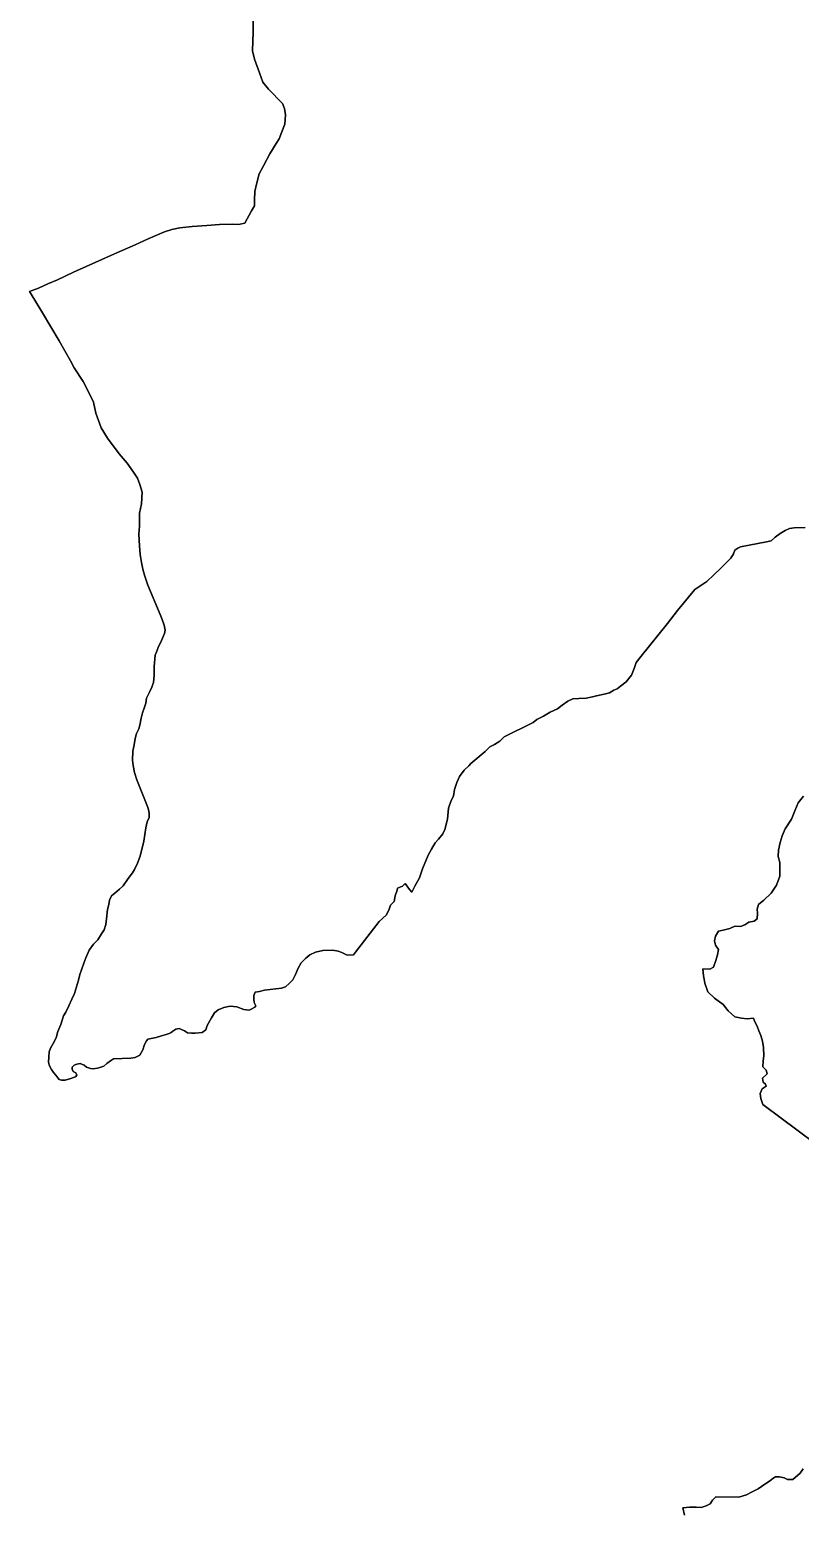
# Model space of a CAD drawing. Header units: inches. Extents: x 33.9 to 41.9, y -4.8 to 5.4.
# Drawn here: x 34.3843 to 34.4329, y 0.1517 to 0.2451 of the extents above; entities that cross this region are included whole.
import ezdxf

# ---------------------------------------------------------------- set-up
doc = ezdxf.new("R2010")
doc.units = ezdxf.units.IN
doc.header["$MEASUREMENT"] = 0
doc.layers.add('Counties', color=7, linetype='Continuous')

msp = doc.modelspace()

# ---------------------------------------------------------------- linework, layer by layer
at = {"layer": 'Counties'}
for points in [[(34.398369, 0.247174), (34.398395, 0.244928), (34.398341, 0.243724), (34.398474, 0.24319), (34.398793, 0.242334), (34.399005, 0.241746), (34.39935, 0.241318), (34.400227, 0.240408), (34.40036, 0.240087), (34.400413, 0.239686), (34.400386, 0.239098), (34.4002, 0.238617), (34.400014, 0.238189), (34.399828, 0.237895), (34.399429, 0.237226), (34.39903, 0.236478), (34.398765, 0.23597), (34.398605, 0.235328), (34.398499, 0.234873), (34.398472, 0.234339), (34.398472, 0.233964), (34.398286, 0.233643), (34.397866, 0.232861), (34.397462, 0.232794), (34.397091, 0.232805), (34.39626, 0.232794), (34.395463, 0.232726), (34.394531, 0.23267), (34.393768, 0.232568), (34.393251, 0.232467), (34.392802, 0.23232), (34.391769, 0.231879), (34.390938, 0.231506), (34.389647, 0.23093), (34.387069, 0.229783), (34.386048, 0.229297), (34.385441, 0.229049), (34.384857, 0.228766), (34.384296, 0.228574), (34.384335, 0.228501), (34.385098, 0.227224), (34.386165, 0.22546), (34.386872, 0.224206), (34.387096, 0.223753), (34.387674, 0.2229), (34.387899, 0.222459), (34.388314, 0.221589), (34.38846, 0.220899), (34.388808, 0.219984), (34.389201, 0.21934), (34.389947, 0.218339), (34.390452, 0.217763), (34.390845, 0.217186), (34.391092, 0.216813), (34.391238, 0.216406), (34.391395, 0.215932), (34.39135, 0.215186), (34.391226, 0.214598), (34.391221, 0.213779), (34.391187, 0.213281), (34.39122, 0.212547), (34.391265, 0.212004), (34.391344, 0.211495), (34.391422, 0.211077), (34.391534, 0.210693), (34.391737, 0.210071), (34.392527, 0.208235), (34.392651, 0.207907), (34.392774, 0.207556), (34.392831, 0.20724), (34.392797, 0.207025), (34.392673, 0.206731), (34.39255, 0.206449), (34.392426, 0.206211), (34.392314, 0.205918), (34.392213, 0.205658), (34.392139, 0.20494), (34.392139, 0.204409), (34.392094, 0.203934), (34.392004, 0.203652), (34.391859, 0.203335), (34.391656, 0.202962), (34.391611, 0.202646), (34.391522, 0.202318), (34.391409, 0.202035), (34.39133, 0.201696), (34.391252, 0.201256), (34.391173, 0.201018), (34.391022, 0.20073), (34.390954, 0.200414), (34.390887, 0.200018), (34.390808, 0.199622), (34.390785, 0.199057), (34.39083, 0.198707), (34.390909, 0.198266), (34.391055, 0.197803), (34.391717, 0.19613), (34.391806, 0.19587), (34.391829, 0.195666), (34.391829, 0.19544), (34.391705, 0.195158), (34.391627, 0.194785), (34.391548, 0.194378), (34.391492, 0.19396), (34.391267, 0.192999), (34.391099, 0.192559), (34.390907, 0.192163), (34.390784, 0.191948), (34.390514, 0.191609), (34.390189, 0.191146), (34.389953, 0.19092), (34.389672, 0.190683), (34.389459, 0.190502), (34.389335, 0.190242), (34.38929, 0.189971), (34.3892, 0.189654), (34.38915, 0.189061), (34.389105, 0.188699), (34.388992, 0.18836), (34.388824, 0.188123), (34.388599, 0.187738), (34.38833, 0.187456), (34.388049, 0.187094), (34.387847, 0.186597), (34.387712, 0.186258), (34.387555, 0.185851), (34.387465, 0.185546), (34.387386, 0.185207), (34.387134, 0.184365), (34.386965, 0.183992), (34.386763, 0.183574), (34.386572, 0.183178), (34.386426, 0.182941), (34.386257, 0.18241), (34.386077, 0.181958), (34.385965, 0.181573), (34.385785, 0.181212), (34.385606, 0.180918), (34.385533, 0.180686), (34.38551, 0.180347), (34.385488, 0.180042), (34.385521, 0.179861), (34.385589, 0.179726), (34.385667, 0.179567), (34.385802, 0.179386), (34.385948, 0.179217), (34.386082, 0.179036), (34.386161, 0.178934), (34.386296, 0.178889), (34.386543, 0.178889), (34.386902, 0.179002), (34.387059, 0.179058), (34.387194, 0.179104), (34.387261, 0.179217), (34.387205, 0.179352), (34.387048, 0.179454), (34.386981, 0.17959), (34.386981, 0.179725), (34.387093, 0.17985), (34.387273, 0.179906), (34.387475, 0.179951), (34.387744, 0.179838), (34.38789, 0.179714), (34.388126, 0.179635), (34.388306, 0.179623), (34.388564, 0.179646), (34.388721, 0.179702), (34.388979, 0.179782), (34.38917, 0.17994), (34.389384, 0.180121), (34.389575, 0.180245), (34.390675, 0.180279), (34.390945, 0.180335), (34.391236, 0.180482), (34.391427, 0.18081), (34.39154, 0.181137), (34.391652, 0.181386), (34.391742, 0.181476), (34.392275, 0.181584), (34.392601, 0.181697), (34.392904, 0.181776), (34.393084, 0.181844), (34.393218, 0.1819), (34.393319, 0.18199), (34.39351, 0.182103), (34.393713, 0.182149), (34.39406, 0.182013), (34.39424, 0.181889), (34.394498, 0.181855), (34.394734, 0.181855), (34.395172, 0.1819), (34.395397, 0.182069), (34.395487, 0.18234), (34.395767, 0.182815), (34.395947, 0.183132), (34.396183, 0.183324), (34.396531, 0.183471), (34.396946, 0.18355), (34.397351, 0.183527), (34.3978, 0.183357), (34.398131, 0.183318), (34.398299, 0.183397), (34.398501, 0.183498), (34.398546, 0.183578), (34.398445, 0.183792), (34.398434, 0.18403), (34.398434, 0.184233), (34.398513, 0.184437), (34.398782, 0.184493), (34.399097, 0.184572), (34.400163, 0.184696), (34.400422, 0.184787), (34.400669, 0.185001), (34.400893, 0.185216), (34.40105, 0.185544), (34.40123, 0.185951), (34.401421, 0.186278), (34.401702, 0.186583), (34.401949, 0.186787), (34.402319, 0.186956), (34.40278, 0.187058), (34.403398, 0.187081), (34.403745, 0.187024), (34.40397, 0.186933), (34.404301, 0.18677), (34.404706, 0.186792), (34.40484, 0.186962), (34.406323, 0.188894), (34.406772, 0.18929), (34.406929, 0.189595), (34.407042, 0.189911), (34.407266, 0.19016), (34.407345, 0.190499), (34.407457, 0.19086), (34.407491, 0.190985), (34.407794, 0.191109), (34.407962, 0.191279), (34.408232, 0.190917), (34.408378, 0.190747), (34.408569, 0.19112), (34.408861, 0.191651), (34.409057, 0.1922), (34.409417, 0.19307), (34.40963, 0.193454), (34.409855, 0.193838), (34.410068, 0.194076), (34.410349, 0.194403), (34.410473, 0.194686), (34.41063, 0.195341), (34.410692, 0.196025), (34.41086, 0.196522), (34.411017, 0.196782), (34.411074, 0.197212), (34.41122, 0.197641), (34.411388, 0.198026), (34.411692, 0.198421), (34.411984, 0.198704), (34.412107, 0.19885), (34.413005, 0.199596), (34.413297, 0.19989), (34.413589, 0.200037), (34.413937, 0.20024), (34.414196, 0.200512), (34.416026, 0.201427), (34.416273, 0.201619), (34.416677, 0.201822), (34.417115, 0.202071), (34.417564, 0.202286), (34.417856, 0.202523), (34.418227, 0.20276), (34.41853, 0.202907), (34.418912, 0.202941), (34.419372, 0.202963), (34.419765, 0.203042), (34.420035, 0.20311), (34.420517, 0.203201), (34.420843, 0.203302), (34.421124, 0.20346), (34.421326, 0.203551), (34.421539, 0.203709), (34.421899, 0.203991), (34.422236, 0.20441), (34.422404, 0.204816), (34.422517, 0.205212), (34.422842, 0.205608), (34.424493, 0.207664), (34.425133, 0.208467), (34.426223, 0.2098), (34.426975, 0.210309), (34.427413, 0.210715), (34.42784, 0.211122), (34.428165, 0.211439), (34.428491, 0.211778), (34.428671, 0.212038), (34.42875, 0.212275), (34.428929, 0.212399), (34.429098, 0.21249), (34.430748, 0.212806), (34.431029, 0.212874), (34.431287, 0.2131), (34.431601, 0.213326), (34.431927, 0.213506), (34.432185, 0.213631), (34.432477, 0.213676), (34.433174, 0.213698)], [(34.433174, 0.213698), (34.432477, 0.213676), (34.432185, 0.213631), (34.431927, 0.213506), (34.431601, 0.213326), (34.431287, 0.2131), (34.431029, 0.212874), (34.430748, 0.212806), (34.429098, 0.21249), (34.428929, 0.212399), (34.42875, 0.212275), (34.428671, 0.212038), (34.428491, 0.211778), (34.428165, 0.211439), (34.42784, 0.211122), (34.427413, 0.210715), (34.426975, 0.210309), (34.426223, 0.2098), (34.425133, 0.208467), (34.424493, 0.207664), (34.422842, 0.205608), (34.422517, 0.205212), (34.422404, 0.204816), (34.422236, 0.20441), (34.421899, 0.203991), (34.421539, 0.203709), (34.421326, 0.203551), (34.421124, 0.20346), (34.420843, 0.203302), (34.420517, 0.203201), (34.420035, 0.20311), (34.419765, 0.203042), (34.419372, 0.202963), (34.418912, 0.202941), (34.41853, 0.202907), (34.418227, 0.20276), (34.417856, 0.202523), (34.417564, 0.202286), (34.417115, 0.202071), (34.416677, 0.201822), (34.416273, 0.201619), (34.416026, 0.201427), (34.414196, 0.200512), (34.413937, 0.20024), (34.413589, 0.200037), (34.413297, 0.19989), (34.413005, 0.199596), (34.412107, 0.19885), (34.411984, 0.198704), (34.411692, 0.198421), (34.411388, 0.198026), (34.41122, 0.197641), (34.411074, 0.197212), (34.411017, 0.196782), (34.41086, 0.196522), (34.410692, 0.196025), (34.41063, 0.195341), (34.410473, 0.194686), (34.410349, 0.194403), (34.410068, 0.194076), (34.409855, 0.193838), (34.40963, 0.193454), (34.409417, 0.19307), (34.409057, 0.1922), (34.408861, 0.191651), (34.408569, 0.19112), (34.408378, 0.190747), (34.408232, 0.190917), (34.407962, 0.191279), (34.407794, 0.191109), (34.407491, 0.190985), (34.407457, 0.19086), (34.407345, 0.190499), (34.407266, 0.19016), (34.407042, 0.189911), (34.406929, 0.189595), (34.406772, 0.18929), (34.406323, 0.188894), (34.40484, 0.186962), (34.404706, 0.186792), (34.404301, 0.18677), (34.40397, 0.186933), (34.403745, 0.187024), (34.403398, 0.187081), (34.40278, 0.187058), (34.402319, 0.186956), (34.401949, 0.186787), (34.401702, 0.186583), (34.401421, 0.186278), (34.40123, 0.185951), (34.40105, 0.185544), (34.400893, 0.185216), (34.400669, 0.185001), (34.400422, 0.184787), (34.400163, 0.184696), (34.399097, 0.184572), (34.398782, 0.184493), (34.398513, 0.184437), (34.398434, 0.184233), (34.398434, 0.18403), (34.398445, 0.183792), (34.398546, 0.183578), (34.398501, 0.183498), (34.398299, 0.183397), (34.398131, 0.183318), (34.3978, 0.183357), (34.397351, 0.183527), (34.396946, 0.18355), (34.396531, 0.183471), (34.396183, 0.183324), (34.395947, 0.183132), (34.395767, 0.182815), (34.395487, 0.18234), (34.395397, 0.182069), (34.395172, 0.1819), (34.394734, 0.181855), (34.394498, 0.181855), (34.39424, 0.181889), (34.39406, 0.182013), (34.393713, 0.182149), (34.39351, 0.182103), (34.393319, 0.18199), (34.393218, 0.1819), (34.393084, 0.181844), (34.392904, 0.181776), (34.392601, 0.181697), (34.392275, 0.181584), (34.391742, 0.181476), (34.391652, 0.181386), (34.39154, 0.181137), (34.391427, 0.18081), (34.391236, 0.180482), (34.390945, 0.180335), (34.390675, 0.180279), (34.389575, 0.180245), (34.389384, 0.180121), (34.38917, 0.17994), (34.388979, 0.179782), (34.388721, 0.179702), (34.388564, 0.179646), (34.388306, 0.179623), (34.388126, 0.179635), (34.38789, 0.179714), (34.387744, 0.179838), (34.387475, 0.179951), (34.387273, 0.179906), (34.387093, 0.17985), (34.386981, 0.179725), (34.386981, 0.17959), (34.387048, 0.179454), (34.387205, 0.179352), (34.387261, 0.179217), (34.387194, 0.179104), (34.387059, 0.179058), (34.386902, 0.179002), (34.386543, 0.178889), (34.386296, 0.178889), (34.386161, 0.178934), (34.386082, 0.179036), (34.385948, 0.179217), (34.385802, 0.179386), (34.385667, 0.179567), (34.385589, 0.179726), (34.385521, 0.179861), (34.385488, 0.180042), (34.38551, 0.180347), (34.385533, 0.180686), (34.385606, 0.180918), (34.385785, 0.181212), (34.385965, 0.181573), (34.386077, 0.181958), (34.386257, 0.18241), (34.386426, 0.182941), (34.386572, 0.183178), (34.386763, 0.183574), (34.386965, 0.183992), (34.387134, 0.184365), (34.387386, 0.185207), (34.387465, 0.185546), (34.387555, 0.185851), (34.387712, 0.186258), (34.387847, 0.186597), (34.388049, 0.187094), (34.38833, 0.187456), (34.388599, 0.187738), (34.388824, 0.188123), (34.388992, 0.18836), (34.389105, 0.188699), (34.38915, 0.189061), (34.3892, 0.189654), (34.38929, 0.189971), (34.389335, 0.190242), (34.389459, 0.190502), (34.389672, 0.190683), (34.389953, 0.19092), (34.390189, 0.191146), (34.390514, 0.191609), (34.390784, 0.191948), (34.390907, 0.192163), (34.391099, 0.192559), (34.391267, 0.192999), (34.391492, 0.19396), (34.391548, 0.194378), (34.391627, 0.194785), (34.391705, 0.195158), (34.391829, 0.19544), (34.391829, 0.195666), (34.391806, 0.19587), (34.391717, 0.19613), (34.391055, 0.197803), (34.390909, 0.198266), (34.39083, 0.198707), (34.390785, 0.199057), (34.390808, 0.199622), (34.390887, 0.200018), (34.390954, 0.200414), (34.391022, 0.20073), (34.391173, 0.201018), (34.391252, 0.201256), (34.39133, 0.201696), (34.391409, 0.202035), (34.391522, 0.202318), (34.391611, 0.202646), (34.391656, 0.202962), (34.391859, 0.203335), (34.392004, 0.203652), (34.392094, 0.203934), (34.392139, 0.204409), (34.392139, 0.20494), (34.392213, 0.205658), (34.392314, 0.205918), (34.392426, 0.206211), (34.39255, 0.206449), (34.392673, 0.206731), (34.392797, 0.207025), (34.392831, 0.20724), (34.392774, 0.207556), (34.392651, 0.207907), (34.392527, 0.208235), (34.391737, 0.210071), (34.391534, 0.210693), (34.391422, 0.211077), (34.391344, 0.211495), (34.391265, 0.212004), (34.39122, 0.212547), (34.391187, 0.213281), (34.391221, 0.213779), (34.391226, 0.214598), (34.39135, 0.215186), (34.391395, 0.215932), (34.391238, 0.216406), (34.391092, 0.216813), (34.390845, 0.217186), (34.390452, 0.217763), (34.389947, 0.218339), (34.389201, 0.21934), (34.388808, 0.219984), (34.38846, 0.220899), (34.388314, 0.221589), (34.387899, 0.222459), (34.387674, 0.2229), (34.387096, 0.223753), (34.386872, 0.224206), (34.386165, 0.22546), (34.385098, 0.227224), (34.384335, 0.228501), (34.384296, 0.228574), (34.384857, 0.228766), (34.385441, 0.229049), (34.386048, 0.229297), (34.387069, 0.229783), (34.389647, 0.23093), (34.390938, 0.231506), (34.391769, 0.231879), (34.392802, 0.23232), (34.393251, 0.232467), (34.393768, 0.232568), (34.394531, 0.23267), (34.395463, 0.232726), (34.39626, 0.232794), (34.397091, 0.232805), (34.397462, 0.232794), (34.397866, 0.232861), (34.398286, 0.233643), (34.398472, 0.233964), (34.398472, 0.234339), (34.398499, 0.234873), (34.398605, 0.235328), (34.398765, 0.23597), (34.39903, 0.236478), (34.399429, 0.237226), (34.399828, 0.237895), (34.400014, 0.238189), (34.4002, 0.238617), (34.400386, 0.239098), (34.400413, 0.239686), (34.40036, 0.240087), (34.400227, 0.240408), (34.39935, 0.241318), (34.399005, 0.241746), (34.398793, 0.242334), (34.398474, 0.24319), (34.398341, 0.243724), (34.398395, 0.244928), (34.398369, 0.247174)], [(34.398369, 0.247174), (34.398395, 0.244928), (34.398341, 0.243724), (34.398474, 0.24319), (34.398793, 0.242334), (34.399005, 0.241746), (34.39935, 0.241318), (34.400227, 0.240408), (34.40036, 0.240087), (34.400413, 0.239686), (34.400386, 0.239098), (34.4002, 0.238617), (34.400014, 0.238189), (34.399828, 0.237895), (34.399429, 0.237226), (34.39903, 0.236478), (34.398765, 0.23597), (34.398605, 0.235328), (34.398499, 0.234873), (34.398472, 0.234339), (34.398472, 0.233964), (34.398286, 0.233643), (34.397866, 0.232861), (34.397462, 0.232794), (34.397091, 0.232805), (34.39626, 0.232794), (34.395463, 0.232726), (34.394531, 0.23267), (34.393768, 0.232568), (34.393251, 0.232467), (34.392802, 0.23232), (34.391769, 0.231879), (34.390938, 0.231506), (34.389647, 0.23093), (34.387069, 0.229783), (34.386048, 0.229297), (34.385441, 0.229049), (34.384857, 0.228766), (34.384296, 0.228574), (34.384335, 0.228501), (34.385098, 0.227224), (34.386165, 0.22546), (34.386872, 0.224206), (34.387096, 0.223753), (34.387674, 0.2229), (34.387899, 0.222459), (34.388314, 0.221589), (34.38846, 0.220899), (34.388808, 0.219984), (34.389201, 0.21934), (34.389947, 0.218339), (34.390452, 0.217763), (34.390845, 0.217186), (34.391092, 0.216813), (34.391238, 0.216406), (34.391395, 0.215932), (34.39135, 0.215186), (34.391226, 0.214598), (34.391221, 0.213779), (34.391187, 0.213281), (34.39122, 0.212547), (34.391265, 0.212004), (34.391344, 0.211495), (34.391422, 0.211077), (34.391534, 0.210693), (34.391737, 0.210071), (34.392527, 0.208235), (34.392651, 0.207907), (34.392774, 0.207556), (34.392831, 0.20724), (34.392797, 0.207025), (34.392673, 0.206731), (34.39255, 0.206449), (34.392426, 0.206211), (34.392314, 0.205918), (34.392213, 0.205658), (34.392139, 0.20494), (34.392139, 0.204409), (34.392094, 0.203934), (34.392004, 0.203652), (34.391859, 0.203335), (34.391656, 0.202962), (34.391611, 0.202646), (34.391522, 0.202318), (34.391409, 0.202035), (34.39133, 0.201696), (34.391252, 0.201256), (34.391173, 0.201018), (34.391022, 0.20073), (34.390954, 0.200414), (34.390887, 0.200018), (34.390808, 0.199622), (34.390785, 0.199057), (34.39083, 0.198707), (34.390909, 0.198266), (34.391055, 0.197803), (34.391717, 0.19613), (34.391806, 0.19587), (34.391829, 0.195666), (34.391829, 0.19544), (34.391705, 0.195158), (34.391627, 0.194785), (34.391548, 0.194378), (34.391492, 0.19396), (34.391267, 0.192999), (34.391099, 0.192559), (34.390907, 0.192163), (34.390784, 0.191948), (34.390514, 0.191609), (34.390189, 0.191146), (34.389953, 0.19092), (34.389672, 0.190683), (34.389459, 0.190502), (34.389335, 0.190242), (34.38929, 0.189971), (34.3892, 0.189654), (34.38915, 0.189061), (34.389105, 0.188699), (34.388992, 0.18836), (34.388824, 0.188123), (34.388599, 0.187738), (34.38833, 0.187456), (34.388049, 0.187094), (34.387847, 0.186597), (34.387712, 0.186258), (34.387555, 0.185851), (34.387465, 0.185546), (34.387386, 0.185207), (34.387134, 0.184365), (34.386965, 0.183992), (34.386763, 0.183574), (34.386572, 0.183178), (34.386426, 0.182941), (34.386257, 0.18241), (34.386077, 0.181958), (34.385965, 0.181573), (34.385785, 0.181212), (34.385606, 0.180918), (34.385533, 0.180686), (34.38551, 0.180347), (34.385488, 0.180042), (34.385521, 0.179861), (34.385589, 0.179726), (34.385667, 0.179567), (34.385802, 0.179386), (34.385948, 0.179217), (34.386082, 0.179036), (34.386161, 0.178934), (34.386296, 0.178889), (34.386543, 0.178889), (34.386902, 0.179002), (34.387059, 0.179058), (34.387194, 0.179104), (34.387261, 0.179217), (34.387205, 0.179352), (34.387048, 0.179454), (34.386981, 0.17959), (34.386981, 0.179725), (34.387093, 0.17985), (34.387273, 0.179906), (34.387475, 0.179951), (34.387744, 0.179838), (34.38789, 0.179714), (34.388126, 0.179635), (34.388306, 0.179623), (34.388564, 0.179646), (34.388721, 0.179702), (34.388979, 0.179782), (34.38917, 0.17994), (34.389384, 0.180121), (34.389575, 0.180245), (34.390675, 0.180279), (34.390945, 0.180335), (34.391236, 0.180482), (34.391427, 0.18081), (34.39154, 0.181137), (34.391652, 0.181386), (34.391742, 0.181476), (34.392275, 0.181584), (34.392601, 0.181697), (34.392904, 0.181776), (34.393084, 0.181844), (34.393218, 0.1819), (34.393319, 0.18199), (34.39351, 0.182103), (34.393713, 0.182149), (34.39406, 0.182013), (34.39424, 0.181889), (34.394498, 0.181855), (34.394734, 0.181855), (34.395172, 0.1819), (34.395397, 0.182069), (34.395487, 0.18234), (34.395767, 0.182815), (34.395947, 0.183132), (34.396183, 0.183324), (34.396531, 0.183471), (34.396946, 0.18355), (34.397351, 0.183527), (34.3978, 0.183357), (34.398131, 0.183318), (34.398299, 0.183397), (34.398501, 0.183498), (34.398546, 0.183578), (34.398445, 0.183792), (34.398434, 0.18403), (34.398434, 0.184233), (34.398513, 0.184437), (34.398782, 0.184493), (34.399097, 0.184572), (34.400163, 0.184696), (34.400422, 0.184787), (34.400669, 0.185001), (34.400893, 0.185216), (34.40105, 0.185544), (34.40123, 0.185951), (34.401421, 0.186278), (34.401702, 0.186583), (34.401949, 0.186787), (34.402319, 0.186956), (34.40278, 0.187058), (34.403398, 0.187081), (34.403745, 0.187024), (34.40397, 0.186933), (34.404301, 0.18677), (34.404706, 0.186792), (34.40484, 0.186962), (34.406323, 0.188894), (34.406772, 0.18929), (34.406929, 0.189595), (34.407042, 0.189911), (34.407266, 0.19016), (34.407345, 0.190499), (34.407457, 0.19086), (34.407491, 0.190985), (34.407794, 0.191109), (34.407962, 0.191279), (34.408232, 0.190917), (34.408378, 0.190747), (34.408569, 0.19112), (34.408861, 0.191651), (34.409057, 0.1922), (34.409417, 0.19307), (34.40963, 0.193454), (34.409855, 0.193838), (34.410068, 0.194076), (34.410349, 0.194403), (34.410473, 0.194686), (34.41063, 0.195341), (34.410692, 0.196025), (34.41086, 0.196522), (34.411017, 0.196782), (34.411074, 0.197212), (34.41122, 0.197641), (34.411388, 0.198026), (34.411692, 0.198421), (34.411984, 0.198704), (34.412107, 0.19885), (34.413005, 0.199596), (34.413297, 0.19989), (34.413589, 0.200037), (34.413937, 0.20024), (34.414196, 0.200512), (34.416026, 0.201427), (34.416273, 0.201619), (34.416677, 0.201822), (34.417115, 0.202071), (34.417564, 0.202286), (34.417856, 0.202523), (34.418227, 0.20276), (34.41853, 0.202907), (34.418912, 0.202941), (34.419372, 0.202963), (34.419765, 0.203042), (34.420035, 0.20311), (34.420517, 0.203201), (34.420843, 0.203302), (34.421124, 0.20346), (34.421326, 0.203551), (34.421539, 0.203709), (34.421899, 0.203991), (34.422236, 0.20441), (34.422404, 0.204816), (34.422517, 0.205212), (34.422842, 0.205608), (34.424493, 0.207664), (34.425133, 0.208467), (34.426223, 0.2098), (34.426975, 0.210309), (34.427413, 0.210715), (34.42784, 0.211122), (34.428165, 0.211439), (34.428491, 0.211778), (34.428671, 0.212038), (34.42875, 0.212275), (34.428929, 0.212399), (34.429098, 0.21249), (34.430748, 0.212806), (34.431029, 0.212874), (34.431287, 0.2131), (34.431601, 0.213326), (34.431927, 0.213506), (34.432185, 0.213631), (34.432477, 0.213676), (34.433174, 0.213698)], [(34.433174, 0.213698), (34.432477, 0.213676), (34.432185, 0.213631), (34.431927, 0.213506), (34.431601, 0.213326), (34.431287, 0.2131), (34.431029, 0.212874), (34.430748, 0.212806), (34.429098, 0.21249), (34.428929, 0.212399), (34.42875, 0.212275), (34.428671, 0.212038), (34.428491, 0.211778), (34.428165, 0.211439), (34.42784, 0.211122), (34.427413, 0.210715), (34.426975, 0.210309), (34.426223, 0.2098), (34.425133, 0.208467), (34.424493, 0.207664), (34.422842, 0.205608), (34.422517, 0.205212), (34.422404, 0.204816), (34.422236, 0.20441), (34.421899, 0.203991), (34.421539, 0.203709), (34.421326, 0.203551), (34.421124, 0.20346), (34.420843, 0.203302), (34.420517, 0.203201), (34.420035, 0.20311), (34.419765, 0.203042), (34.419372, 0.202963), (34.418912, 0.202941), (34.41853, 0.202907), (34.418227, 0.20276), (34.417856, 0.202523), (34.417564, 0.202286), (34.417115, 0.202071), (34.416677, 0.201822), (34.416273, 0.201619), (34.416026, 0.201427), (34.414196, 0.200512), (34.413937, 0.20024), (34.413589, 0.200037), (34.413297, 0.19989), (34.413005, 0.199596), (34.412107, 0.19885), (34.411984, 0.198704), (34.411692, 0.198421), (34.411388, 0.198026), (34.41122, 0.197641), (34.411074, 0.197212), (34.411017, 0.196782), (34.41086, 0.196522), (34.410692, 0.196025), (34.41063, 0.195341), (34.410473, 0.194686), (34.410349, 0.194403), (34.410068, 0.194076), (34.409855, 0.193838), (34.40963, 0.193454), (34.409417, 0.19307), (34.409057, 0.1922), (34.408861, 0.191651), (34.408569, 0.19112), (34.408378, 0.190747), (34.408232, 0.190917), (34.407962, 0.191279), (34.407794, 0.191109), (34.407491, 0.190985), (34.407457, 0.19086), (34.407345, 0.190499), (34.407266, 0.19016), (34.407042, 0.189911), (34.406929, 0.189595), (34.406772, 0.18929), (34.406323, 0.188894), (34.40484, 0.186962), (34.404706, 0.186792), (34.404301, 0.18677), (34.40397, 0.186933), (34.403745, 0.187024), (34.403398, 0.187081), (34.40278, 0.187058), (34.402319, 0.186956), (34.401949, 0.186787), (34.401702, 0.186583), (34.401421, 0.186278), (34.40123, 0.185951), (34.40105, 0.185544), (34.400893, 0.185216), (34.400669, 0.185001), (34.400422, 0.184787), (34.400163, 0.184696), (34.399097, 0.184572), (34.398782, 0.184493), (34.398513, 0.184437), (34.398434, 0.184233), (34.398434, 0.18403), (34.398445, 0.183792), (34.398546, 0.183578), (34.398501, 0.183498), (34.398299, 0.183397), (34.398131, 0.183318), (34.3978, 0.183357), (34.397351, 0.183527), (34.396946, 0.18355), (34.396531, 0.183471), (34.396183, 0.183324), (34.395947, 0.183132), (34.395767, 0.182815), (34.395487, 0.18234), (34.395397, 0.182069), (34.395172, 0.1819), (34.394734, 0.181855), (34.394498, 0.181855), (34.39424, 0.181889), (34.39406, 0.182013), (34.393713, 0.182149), (34.39351, 0.182103), (34.393319, 0.18199), (34.393218, 0.1819), (34.393084, 0.181844), (34.392904, 0.181776), (34.392601, 0.181697), (34.392275, 0.181584), (34.391742, 0.181476), (34.391652, 0.181386), (34.39154, 0.181137), (34.391427, 0.18081), (34.391236, 0.180482), (34.390945, 0.180335), (34.390675, 0.180279), (34.389575, 0.180245), (34.389384, 0.180121), (34.38917, 0.17994), (34.388979, 0.179782), (34.388721, 0.179702), (34.388564, 0.179646), (34.388306, 0.179623), (34.388126, 0.179635), (34.38789, 0.179714), (34.387744, 0.179838), (34.387475, 0.179951), (34.387273, 0.179906), (34.387093, 0.17985), (34.386981, 0.179725), (34.386981, 0.17959), (34.387048, 0.179454), (34.387205, 0.179352), (34.387261, 0.179217), (34.387194, 0.179104), (34.387059, 0.179058), (34.386902, 0.179002), (34.386543, 0.178889), (34.386296, 0.178889), (34.386161, 0.178934), (34.386082, 0.179036), (34.385948, 0.179217), (34.385802, 0.179386), (34.385667, 0.179567), (34.385589, 0.179726), (34.385521, 0.179861), (34.385488, 0.180042), (34.38551, 0.180347), (34.385533, 0.180686), (34.385606, 0.180918), (34.385785, 0.181212), (34.385965, 0.181573), (34.386077, 0.181958), (34.386257, 0.18241), (34.386426, 0.182941), (34.386572, 0.183178), (34.386763, 0.183574), (34.386965, 0.183992), (34.387134, 0.184365), (34.387386, 0.185207), (34.387465, 0.185546), (34.387555, 0.185851), (34.387712, 0.186258), (34.387847, 0.186597), (34.388049, 0.187094), (34.38833, 0.187456), (34.388599, 0.187738), (34.388824, 0.188123), (34.388992, 0.18836), (34.389105, 0.188699), (34.38915, 0.189061), (34.3892, 0.189654), (34.38929, 0.189971), (34.389335, 0.190242), (34.389459, 0.190502), (34.389672, 0.190683), (34.389953, 0.19092), (34.390189, 0.191146), (34.390514, 0.191609), (34.390784, 0.191948), (34.390907, 0.192163), (34.391099, 0.192559), (34.391267, 0.192999), (34.391492, 0.19396), (34.391548, 0.194378), (34.391627, 0.194785), (34.391705, 0.195158), (34.391829, 0.19544), (34.391829, 0.195666), (34.391806, 0.19587), (34.391717, 0.19613), (34.391055, 0.197803), (34.390909, 0.198266), (34.39083, 0.198707), (34.390785, 0.199057), (34.390808, 0.199622), (34.390887, 0.200018), (34.390954, 0.200414), (34.391022, 0.20073), (34.391173, 0.201018), (34.391252, 0.201256), (34.39133, 0.201696), (34.391409, 0.202035), (34.391522, 0.202318), (34.391611, 0.202646), (34.391656, 0.202962), (34.391859, 0.203335), (34.392004, 0.203652), (34.392094, 0.203934), (34.392139, 0.204409), (34.392139, 0.20494), (34.392213, 0.205658), (34.392314, 0.205918), (34.392426, 0.206211), (34.39255, 0.206449), (34.392673, 0.206731), (34.392797, 0.207025), (34.392831, 0.20724), (34.392774, 0.207556), (34.392651, 0.207907), (34.392527, 0.208235), (34.391737, 0.210071), (34.391534, 0.210693), (34.391422, 0.211077), (34.391344, 0.211495), (34.391265, 0.212004), (34.39122, 0.212547), (34.391187, 0.213281), (34.391221, 0.213779), (34.391226, 0.214598), (34.39135, 0.215186), (34.391395, 0.215932), (34.391238, 0.216406), (34.391092, 0.216813), (34.390845, 0.217186), (34.390452, 0.217763), (34.389947, 0.218339), (34.389201, 0.21934), (34.388808, 0.219984), (34.38846, 0.220899), (34.388314, 0.221589), (34.387899, 0.222459), (34.387674, 0.2229), (34.387096, 0.223753), (34.386872, 0.224206), (34.386165, 0.22546), (34.385098, 0.227224), (34.384335, 0.228501), (34.384296, 0.228574), (34.384857, 0.228766), (34.385441, 0.229049), (34.386048, 0.229297), (34.387069, 0.229783), (34.389647, 0.23093), (34.390938, 0.231506), (34.391769, 0.231879), (34.392802, 0.23232), (34.393251, 0.232467), (34.393768, 0.232568), (34.394531, 0.23267), (34.395463, 0.232726), (34.39626, 0.232794), (34.397091, 0.232805), (34.397462, 0.232794), (34.397866, 0.232861), (34.398286, 0.233643), (34.398472, 0.233964), (34.398472, 0.234339), (34.398499, 0.234873), (34.398605, 0.235328), (34.398765, 0.23597), (34.39903, 0.236478), (34.399429, 0.237226), (34.399828, 0.237895), (34.400014, 0.238189), (34.4002, 0.238617), (34.400386, 0.239098), (34.400413, 0.239686), (34.40036, 0.240087), (34.400227, 0.240408), (34.39935, 0.241318), (34.399005, 0.241746), (34.398793, 0.242334), (34.398474, 0.24319), (34.398341, 0.243724), (34.398395, 0.244928), (34.398369, 0.247174)], [(34.433065, 0.196777), (34.432746, 0.196375), (34.432533, 0.195867), (34.43232, 0.195333), (34.431922, 0.194718), (34.431736, 0.19429), (34.431603, 0.193862), (34.431496, 0.193381), (34.43147, 0.19298), (34.431576, 0.192605), (34.431576, 0.192204), (34.431576, 0.19175), (34.431376, 0.191175), (34.431031, 0.190667), (34.430579, 0.190239), (34.430234, 0.189972), (34.430154, 0.189677), (34.430181, 0.18941), (34.430154, 0.189062), (34.429968, 0.188902), (34.429623, 0.188849), (34.429384, 0.188688), (34.429092, 0.188581), (34.428746, 0.188608), (34.428427, 0.188448), (34.428002, 0.188341), (34.42771, 0.188287), (34.427524, 0.187967), (34.427471, 0.187672), (34.427524, 0.187405), (34.42771, 0.187138), (34.427657, 0.18679), (34.42755, 0.186442), (34.427391, 0.186014), (34.427179, 0.185881), (34.426727, 0.185908), (34.42678, 0.18548), (34.426806, 0.185266), (34.42686, 0.184998), (34.427045, 0.184464), (34.42747, 0.184062), (34.428001, 0.183661), (34.42832, 0.18326), (34.428745, 0.182886), (34.42917, 0.182805), (34.429515, 0.182752), (34.429914, 0.182805), (34.429993, 0.182618), (34.430153, 0.182297), (34.430259, 0.182003), (34.430392, 0.181709), (34.430498, 0.181361), (34.430551, 0.18096), (34.430564, 0.180439), (34.430538, 0.180118), (34.430511, 0.179743), (34.430723, 0.179529), (34.430776, 0.179289), (34.430484, 0.179021), (34.430537, 0.178781), (34.43067, 0.178647), (34.430723, 0.178513), (34.430457, 0.178353), (34.430351, 0.178059), (34.430378, 0.177738), (34.43051, 0.177364), (34.436035, 0.173245)], [(34.436035, 0.173245), (34.43051, 0.177364), (34.430378, 0.177738), (34.430351, 0.178059), (34.430457, 0.178353), (34.430723, 0.178513), (34.43067, 0.178647), (34.430537, 0.178781), (34.430484, 0.179021), (34.430776, 0.179289), (34.430723, 0.179529), (34.430511, 0.179743), (34.430538, 0.180118), (34.430564, 0.180439), (34.430551, 0.18096), (34.430498, 0.181361), (34.430392, 0.181709), (34.430259, 0.182003), (34.430153, 0.182297), (34.429993, 0.182618), (34.429914, 0.182805), (34.429515, 0.182752), (34.42917, 0.182805), (34.428745, 0.182886), (34.42832, 0.18326), (34.428001, 0.183661), (34.42747, 0.184062), (34.427045, 0.184464), (34.42686, 0.184998), (34.426806, 0.185266), (34.42678, 0.18548), (34.426727, 0.185908), (34.427179, 0.185881), (34.427391, 0.186014), (34.42755, 0.186442), (34.427657, 0.18679), (34.42771, 0.187138), (34.427524, 0.187405), (34.427471, 0.187672), (34.427524, 0.187967), (34.42771, 0.188287), (34.428002, 0.188341), (34.428427, 0.188448), (34.428746, 0.188608), (34.429092, 0.188581), (34.429384, 0.188688), (34.429623, 0.188849), (34.429968, 0.188902), (34.430154, 0.189062), (34.430181, 0.18941), (34.430154, 0.189677), (34.430234, 0.189972), (34.430579, 0.190239), (34.431031, 0.190667), (34.431376, 0.191175), (34.431576, 0.19175), (34.431576, 0.192204), (34.431576, 0.192605), (34.43147, 0.19298), (34.431496, 0.193381), (34.431603, 0.193862), (34.431736, 0.19429), (34.431922, 0.194718), (34.43232, 0.195333), (34.432533, 0.195867), (34.432746, 0.196375), (34.433065, 0.196777)], [(34.433065, 0.196777), (34.432746, 0.196375), (34.432533, 0.195867), (34.43232, 0.195333), (34.431922, 0.194718), (34.431736, 0.19429), (34.431603, 0.193862), (34.431496, 0.193381), (34.43147, 0.19298), (34.431576, 0.192605), (34.431576, 0.192204), (34.431576, 0.19175), (34.431376, 0.191175), (34.431031, 0.190667), (34.430579, 0.190239), (34.430234, 0.189972), (34.430154, 0.189677), (34.430181, 0.18941), (34.430154, 0.189062), (34.429968, 0.188902), (34.429623, 0.188849), (34.429384, 0.188688), (34.429092, 0.188581), (34.428746, 0.188608), (34.428427, 0.188448), (34.428002, 0.188341), (34.42771, 0.188287), (34.427524, 0.187967), (34.427471, 0.187672), (34.427524, 0.187405), (34.42771, 0.187138), (34.427657, 0.18679), (34.42755, 0.186442), (34.427391, 0.186014), (34.427179, 0.185881), (34.426727, 0.185908), (34.42678, 0.18548), (34.426806, 0.185266), (34.42686, 0.184998), (34.427045, 0.184464), (34.42747, 0.184062), (34.428001, 0.183661), (34.42832, 0.18326), (34.428745, 0.182886), (34.42917, 0.182805), (34.429515, 0.182752), (34.429914, 0.182805), (34.429993, 0.182618), (34.430153, 0.182297), (34.430259, 0.182003), (34.430392, 0.181709), (34.430498, 0.181361), (34.430551, 0.18096), (34.430564, 0.180439), (34.430538, 0.180118), (34.430511, 0.179743), (34.430723, 0.179529), (34.430776, 0.179289), (34.430484, 0.179021), (34.430537, 0.178781), (34.43067, 0.178647), (34.430723, 0.178513), (34.430457, 0.178353), (34.430351, 0.178059), (34.430378, 0.177738), (34.43051, 0.177364), (34.436035, 0.173245)], [(34.436035, 0.173245), (34.43051, 0.177364), (34.430378, 0.177738), (34.430351, 0.178059), (34.430457, 0.178353), (34.430723, 0.178513), (34.43067, 0.178647), (34.430537, 0.178781), (34.430484, 0.179021), (34.430776, 0.179289), (34.430723, 0.179529), (34.430511, 0.179743), (34.430538, 0.180118), (34.430564, 0.180439), (34.430551, 0.18096), (34.430498, 0.181361), (34.430392, 0.181709), (34.430259, 0.182003), (34.430153, 0.182297), (34.429993, 0.182618), (34.429914, 0.182805), (34.429515, 0.182752), (34.42917, 0.182805), (34.428745, 0.182886), (34.42832, 0.18326), (34.428001, 0.183661), (34.42747, 0.184062), (34.427045, 0.184464), (34.42686, 0.184998), (34.426806, 0.185266), (34.42678, 0.18548), (34.426727, 0.185908), (34.427179, 0.185881), (34.427391, 0.186014), (34.42755, 0.186442), (34.427657, 0.18679), (34.42771, 0.187138), (34.427524, 0.187405), (34.427471, 0.187672), (34.427524, 0.187967), (34.42771, 0.188287), (34.428002, 0.188341), (34.428427, 0.188448), (34.428746, 0.188608), (34.429092, 0.188581), (34.429384, 0.188688), (34.429623, 0.188849), (34.429968, 0.188902), (34.430154, 0.189062), (34.430181, 0.18941), (34.430154, 0.189677), (34.430234, 0.189972), (34.430579, 0.190239), (34.431031, 0.190667), (34.431376, 0.191175), (34.431576, 0.19175), (34.431576, 0.192204), (34.431576, 0.192605), (34.43147, 0.19298), (34.431496, 0.193381), (34.431603, 0.193862), (34.431736, 0.19429), (34.431922, 0.194718), (34.43232, 0.195333), (34.432533, 0.195867), (34.432746, 0.196375), (34.433065, 0.196777)], [(34.433056, 0.15442), (34.43287, 0.154153), (34.432392, 0.153752), (34.432073, 0.153752), (34.43186, 0.153859), (34.431568, 0.153912), (34.431303, 0.153912), (34.431143, 0.153805), (34.430931, 0.153645), (34.430638, 0.153458), (34.430213, 0.153164), (34.429788, 0.15295), (34.42947, 0.152789), (34.428991, 0.152629), (34.427557, 0.152656), (34.427344, 0.152442), (34.427185, 0.152228), (34.426946, 0.152095), (34.426627, 0.151988), (34.426308, 0.152014), (34.425883, 0.152014), (34.425458, 0.151961), (34.425564, 0.151507)], [(34.425564, 0.151507), (34.425458, 0.151961), (34.425883, 0.152014), (34.426308, 0.152014), (34.426627, 0.151988), (34.426946, 0.152095), (34.427185, 0.152228), (34.427344, 0.152442), (34.427557, 0.152656), (34.428991, 0.152629), (34.42947, 0.152789), (34.429788, 0.15295), (34.430213, 0.153164), (34.430638, 0.153458), (34.430931, 0.153645), (34.431143, 0.153805), (34.431303, 0.153912), (34.431568, 0.153912), (34.43186, 0.153859), (34.432073, 0.153752), (34.432392, 0.153752), (34.43287, 0.154153), (34.433056, 0.15442)], [(34.433056, 0.15442), (34.43287, 0.154153), (34.432392, 0.153752), (34.432073, 0.153752), (34.43186, 0.153859), (34.431568, 0.153912), (34.431303, 0.153912), (34.431143, 0.153805), (34.430931, 0.153645), (34.430638, 0.153458), (34.430213, 0.153164), (34.429788, 0.15295), (34.42947, 0.152789), (34.428991, 0.152629), (34.427557, 0.152656), (34.427344, 0.152442), (34.427185, 0.152228), (34.426946, 0.152095), (34.426627, 0.151988), (34.426308, 0.152014), (34.425883, 0.152014), (34.425458, 0.151961), (34.425564, 0.151507)], [(34.425564, 0.151507), (34.425458, 0.151961), (34.425883, 0.152014), (34.426308, 0.152014), (34.426627, 0.151988), (34.426946, 0.152095), (34.427185, 0.152228), (34.427344, 0.152442), (34.427557, 0.152656), (34.428991, 0.152629), (34.42947, 0.152789), (34.429788, 0.15295), (34.430213, 0.153164), (34.430638, 0.153458), (34.430931, 0.153645), (34.431143, 0.153805), (34.431303, 0.153912), (34.431568, 0.153912), (34.43186, 0.153859), (34.432073, 0.153752), (34.432392, 0.153752), (34.43287, 0.154153), (34.433056, 0.15442)]]:
    msp.add_lwpolyline(points, dxfattribs=at)

doc.saveas('drawing.dxf')
